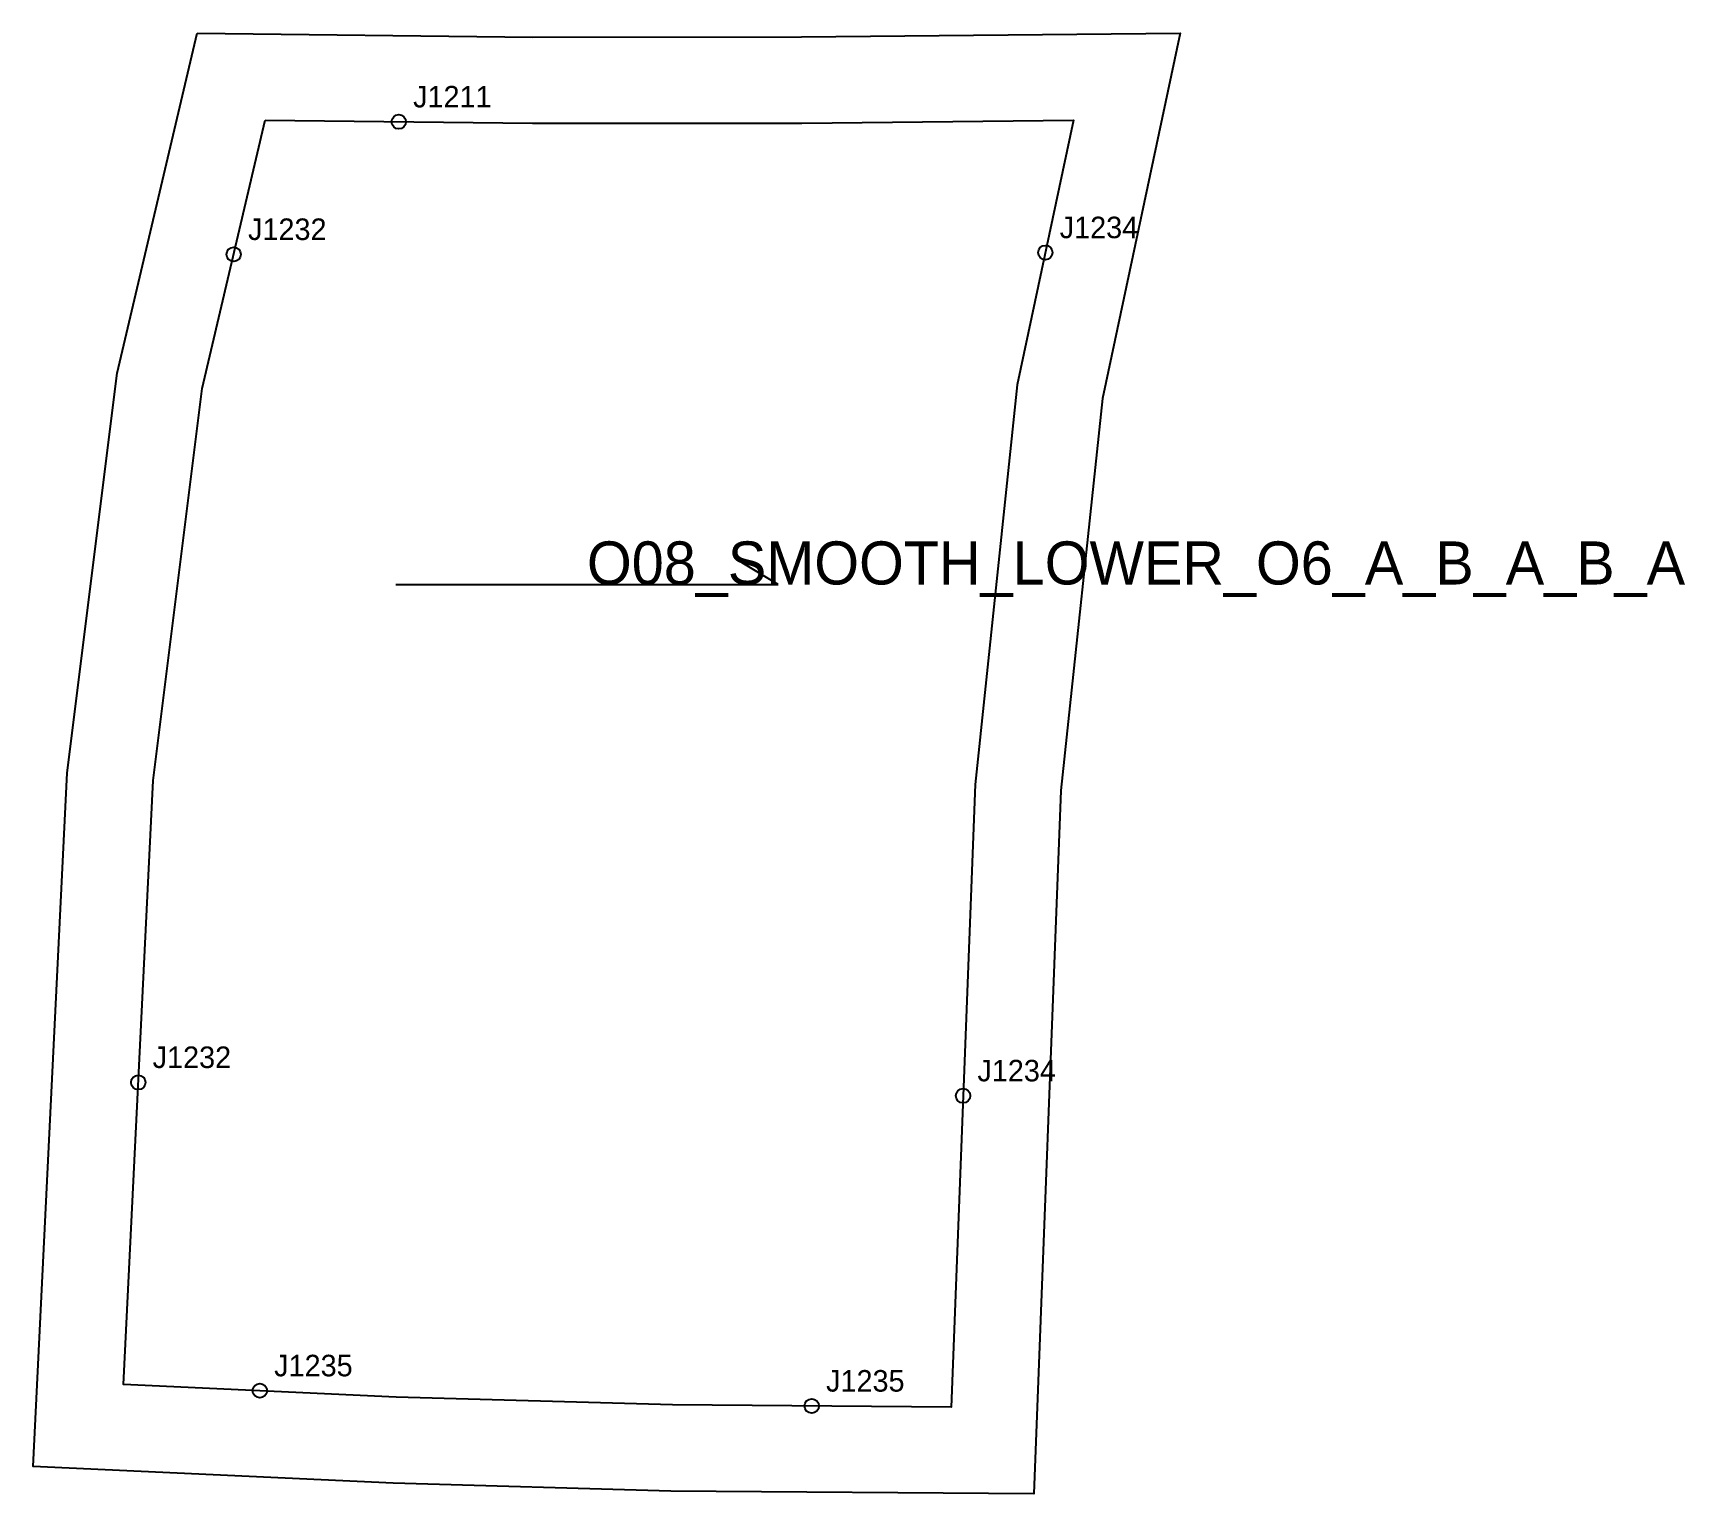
# Model space of a CAD drawing. Header units: millimetres. Extents: x -32 to 198, y -191 to 12.
import ezdxf

# ---------------------------------------------------------------- set-up
doc = ezdxf.new("R2010")
doc.units = ezdxf.units.MM
for name, color, linetype in [('CUT', 1, 'Continuous'), ('GRAIN', 3, 'Continuous'), ('LABEL', 7, 'Continuous'), ('NOTCH', 2, 'Continuous'), ('SEW', 5, 'Continuous')]:
    doc.layers.add(name, color=color, linetype=linetype)

msp = doc.modelspace()

# ---------------------------------------------------------------- linework, layer by layer
at = {"layer": 'CUT'}
msp.add_lwpolyline([(-9.48, 12.11), (37.27, 11.59), (74.68, 11.62), (127.44, 12.15), (116.61, -38.72), (110.84, -93.34), (107.07, -191.28), (56.49, -190.88), (17.81, -189.77), (-32.34, -187.46), (-27.57, -90.88), (-20.61, -35.23), (-9.48, 12.11)], close=True, dxfattribs=at)
at = {"layer": 'GRAIN'}
for p, q in [((71.43, -64.64), (66.43, -61.64)), ((18.18, -64.64), (71.43, -64.64))]:
    msp.add_line(p, q, dxfattribs=at)
at = {"layer": 'NOTCH'}
for centre in [(18.6, -0.21), (-4.39, -18.67), (108.66, -18.42), (-17.68, -133.97), (97.2, -135.83), (-0.75, -176.9), (76.12, -179.03)]:
    msp.add_circle(centre, 1, dxfattribs=at)
at = {"layer": 'SEW'}
msp.add_lwpolyline([(0, 0), (37.21, -0.41), (74.75, -0.38), (112.58, 0), (104.75, -36.83), (98.87, -92.48), (95.53, -179.19), (56.71, -178.88), (18.26, -177.78), (-19.76, -176.03), (-15.61, -91.92), (-8.79, -37.35)], close=True, dxfattribs=at)

# ---------------------------------------------------------------- texts
at = {"layer": 'LABEL'}
for s, height, p in [('J1211', 3, (20.6, 1.79)), ('J1232', 3, (-2.39, -16.67)), ('J1234', 3, (110.66, -16.42)), ('O08_SMOOTH_LOWER_O6_A_B_A_B_A', 6, (44.81, -64.64)), ('J1232', 3, (-15.68, -131.97)), ('J1234', 3, (99.2, -133.83)), ('J1235', 3, (1.25, -174.9)), ('J1235', 3, (78.12, -177.03))]:
    msp.add_text(s, height=height, dxfattribs=at).set_placement(p)

doc.saveas('drawing.dxf')
